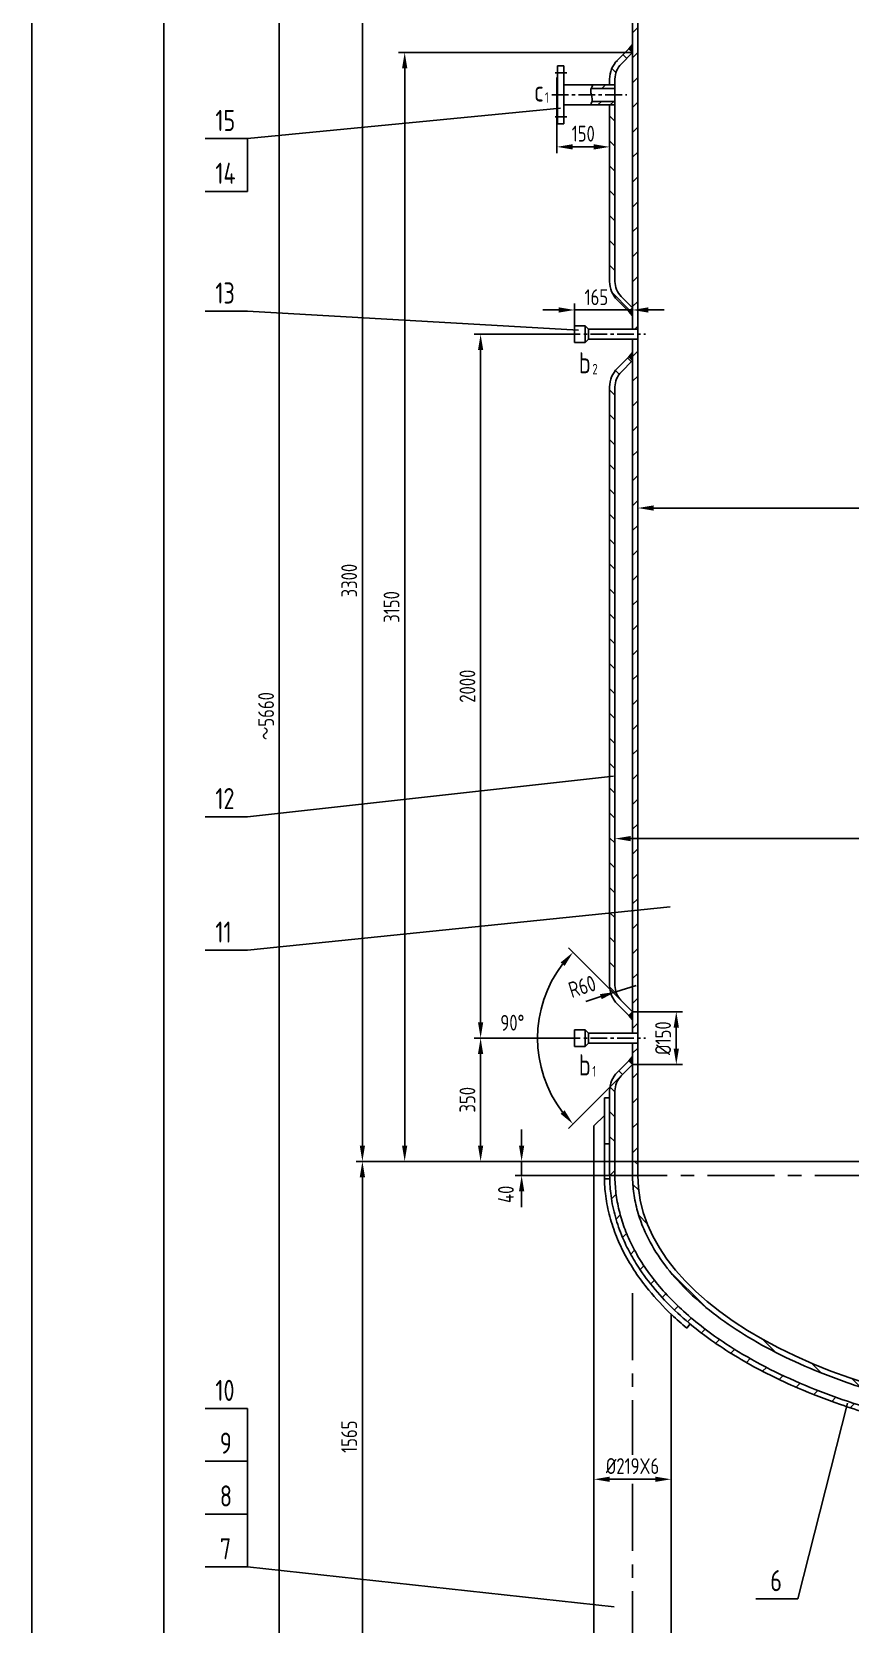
# Model space of a CAD drawing. Extents: x 104028 to 129789, y -4623 to 7992.
# Drawn here: x 120879 to 123205, y 1110 to 5634 of the extents above; entities that cross this region are included whole.
import ezdxf

# ---------------------------------------------------------------- set-up
doc = ezdxf.new("R2010")
doc.units = 0
doc.header["$LTSCALE"] = 3
doc.header["$MEASUREMENT"] = 0
doc.linetypes.add('CENTER', pattern=[50.8, 31.75, -6.35, 6.35, -6.35])
doc.layers.get('0').update_dxf_attribs({"linetype": 'CONTINUOUS'})
doc.layers.get('DEFPOINTS').update_dxf_attribs({"linetype": 'CONTINUOUS'})
for name, color, linetype in [('LAYERAXIS', 1, 'CENTER'), ('MAINLINE', 3, 'CONTINUOUS'), ('实线', 3, 'CONTINUOUS')]:
    doc.layers.add(name, color=color, linetype=linetype)
doc.styles.add('HZ', font='isocp.shx', dxfattribs={"width": 0.85, "bigfont": 'hztxt.shx'})
doc.dimstyles.new('DWX', dxfattribs={"dimscale": 0, "dimtxt": 45, "dimasz": 45, "dimexe": 18, "dimexo": 0.625, "dimgap": 15, "dimtad": 1, "dimdec": 0, "dimdsep": 46, "dimtxsty": 'HZ', "dimcen": 0, "dimadec": 0, "dimazin": 0, "dimtfac": 1, "dimtdec": 0, "dimtmove": 2, "dimatfit": 3, "dimfxl": 0, "dimtolj": 1, "dimtzin": 0, "dimarcsym": 0})

# ---------------------------------------------------------------- blocks, each defined once
blk = doc.blocks.new('*D88')
at = {"color": 0, "lineweight": -2}
for p, q in [((122553.2, 2882.4), (122404.4, 3031.2)), ((122553.2, 2666.6), (122404.4, 2517.8))]:
    blk.add_line(p, q, dxfattribs=at)
blk.add_arc((122661.1, 2774.5), 345, 142.4783, 217.5217, dxfattribs=at)
at = {"color": 0}
for points in [[(122381.8, 2989.6), (122393.1, 2979.7), (122417.1, 3018.5)], [(122393.1, 2569.3), (122381.8, 2559.4), (122417.1, 2530.5)]]:
    blk.add_solid(points, dxfattribs=at)
at = {"layer": 'DEFPOINTS', "color": 0}
for p in [(122553.6, 2881.9), (122586.1, 2849.5), (122327.8, 2685.2), (122586.1, 2699.5), (122553.6, 2667.1)]:
    blk.add_point(p, dxfattribs=at)
at = {"color": 0, "insert": (122244.8, 2818.4), "char_height": 45, "attachment_point": 5, "rotation": 1, "style": 'HZ'}
blk.add_mtext('\\A1;90°', dxfattribs=at)
blk = doc.blocks.new('*D89')
at = {"color": 0, "lineweight": -2}
for p, q in [((122586.7, 2849.5), (122728.5, 2849.5)), ((122710.5, 2744.5), (122710.5, 2804.5)), ((122586.7, 2699.5), (122728.5, 2699.5))]:
    blk.add_line(p, q, dxfattribs=at)
at = {"color": 0}
for points in [[(122703, 2804.5), (122718, 2804.5), (122710.5, 2849.5)], [(122703, 2744.5), (122718, 2744.5), (122710.5, 2699.5)]]:
    blk.add_solid(points, dxfattribs=at)
at = {"layer": 'DEFPOINTS', "color": 0}
for p in [(122586.1, 2849.5), (122710.5, 2849.5), (122586.1, 2699.5)]:
    blk.add_point(p, dxfattribs=at)
at = {"color": 0, "insert": (122673, 2774.5), "char_height": 45, "attachment_point": 5, "rotation": 90, "style": 'HZ'}
blk.add_mtext('\\A1;%%C150', dxfattribs=at)
blk = doc.blocks.new('*D90')
at = {"color": 0, "lineweight": -2}
for p, q in [((122376.1, 4843.4), (122331.1, 4843.4)), ((122421.1, 4798.6), (122421.1, 4861.4)), ((122586.1, 4843.4), (122421.1, 4843.4)), ((122586.1, 4805), (122586.1, 4861.4)), ((122631.1, 4843.4), (122676.1, 4843.4))]:
    blk.add_line(p, q, dxfattribs=at)
at = {"color": 0}
for points in [[(122376.1, 4850.9), (122376.1, 4835.9), (122421.1, 4843.4)], [(122631.1, 4850.9), (122631.1, 4835.9), (122586.1, 4843.4)]]:
    blk.add_solid(points, dxfattribs=at)
at = {"layer": 'DEFPOINTS', "color": 0}
for p in [(122421.1, 4843.4), (122421.1, 4798), (122586.1, 4804.4)]:
    blk.add_point(p, dxfattribs=at)
at = {"color": 0, "insert": (122483.4, 4879.7), "char_height": 45, "attachment_point": 5, "style": 'HZ'}
blk.add_mtext('\\A1;165', dxfattribs=at)
blk = doc.blocks.new('*D91')
at = {"color": 0, "lineweight": -2}
for p, q in [((122596.1, 2924.4), (122538.9, 2906.1)), ((122496, 2892.4), (122453.1, 2878.8))]:
    blk.add_line(p, q, dxfattribs=at)
at = {"color": 0}
blk.add_solid([(122493.7, 2899.6), (122498.3, 2885.3), (122538.9, 2906.1)], dxfattribs=at)
at = {"layer": 'DEFPOINTS', "color": 0}
for p in [(122538.9, 2906.1), (122596.1, 2924.4)]:
    blk.add_point(p, dxfattribs=at)
at = {"color": 0, "insert": (122443.1, 2921.3), "char_height": 45, "attachment_point": 5, "rotation": 17.6884, "style": 'HZ'}
blk.add_mtext('\\A1;R60', dxfattribs=at)
blk = doc.blocks.new('*D92')
at = {"color": 0, "lineweight": -2}
for p, q in [((122585.4, 5724.5), (121800.2, 5724.5)), ((121818.2, 5679.5), (121818.2, 2469.5)), ((122585.4, 2424.5), (121800.2, 2424.5))]:
    blk.add_line(p, q, dxfattribs=at)
at = {"color": 0}
for points in [[(121810.7, 5679.5), (121825.7, 5679.5), (121818.2, 5724.5)], [(121810.7, 2469.5), (121825.7, 2469.5), (121818.2, 2424.5)]]:
    blk.add_solid(points, dxfattribs=at)
at = {"layer": 'DEFPOINTS', "color": 0}
for p in [(122586.1, 5724.5), (121818.2, 2424.5), (122586.1, 2424.5)]:
    blk.add_point(p, dxfattribs=at)
at = {"color": 0, "insert": (121780.7, 4074.5), "char_height": 45, "attachment_point": 5, "rotation": 90, "style": 'HZ'}
blk.add_mtext('\\A1;3300', dxfattribs=at)
blk = doc.blocks.new('*D93')
at = {"color": 0, "lineweight": -2}
for p, q in [((122389.5, 2774.5), (122136.3, 2774.5)), ((122154.3, 2729.5), (122154.3, 2469.5)), ((122205.5, 2424.5), (122136.3, 2424.5))]:
    blk.add_line(p, q, dxfattribs=at)
at = {"color": 0}
for points in [[(122146.8, 2729.5), (122161.8, 2729.5), (122154.3, 2774.5)], [(122146.8, 2469.5), (122161.8, 2469.5), (122154.3, 2424.5)]]:
    blk.add_solid(points, dxfattribs=at)
at = {"layer": 'DEFPOINTS', "color": 0}
for p in [(122390.1, 2774.5), (122154.3, 2424.5), (122206.1, 2424.5)]:
    blk.add_point(p, dxfattribs=at)
at = {"color": 0, "insert": (122116.8, 2599.5), "char_height": 45, "attachment_point": 5, "rotation": 90, "style": 'HZ'}
blk.add_mtext('\\A1;350', dxfattribs=at)
blk = doc.blocks.new('*D94')
at = {"color": 0, "lineweight": -2}
for p, q in [((122389.5, 4774.5), (122136.3, 4774.5)), ((122154.3, 2819.5), (122154.3, 4729.5)), ((122153.7, 2774.5), (122136.3, 2774.5))]:
    blk.add_line(p, q, dxfattribs=at)
at = {"color": 0}
for points in [[(122146.8, 4729.5), (122161.8, 4729.5), (122154.3, 4774.5)], [(122146.8, 2819.5), (122161.8, 2819.5), (122154.3, 2774.5)]]:
    blk.add_solid(points, dxfattribs=at)
at = {"layer": 'DEFPOINTS', "color": 0}
for p in [(122154.3, 4774.5), (122390.1, 4774.5), (122154.3, 2774.5)]:
    blk.add_point(p, dxfattribs=at)
at = {"color": 0, "insert": (122116.8, 3774.5), "char_height": 45, "attachment_point": 5, "rotation": 90, "style": 'HZ'}
blk.add_mtext('\\A1;2000', dxfattribs=at)
blk = doc.blocks.new('*D96')
at = {"color": 0, "lineweight": -2}
for p, q in [((122270.9, 2469.5), (122270.9, 2514.5)), ((122270.3, 2424.5), (122252.9, 2424.5)), ((122270.9, 2384.5), (122270.9, 2424.5)), ((122493.9, 2384.5), (122252.9, 2384.5)), ((122270.9, 2339.5), (122270.9, 2294.5))]:
    blk.add_line(p, q, dxfattribs=at)
at = {"color": 0}
for points in [[(122263.4, 2469.5), (122278.4, 2469.5), (122270.9, 2424.5)], [(122263.4, 2339.5), (122278.4, 2339.5), (122270.9, 2384.5)]]:
    blk.add_solid(points, dxfattribs=at)
at = {"layer": 'DEFPOINTS', "color": 0}
for p in [(122270.9, 2424.5), (122270.9, 2424.5), (122494.5, 2384.5)]:
    blk.add_point(p, dxfattribs=at)
at = {"color": 0, "insert": (122226.2, 2330.7), "char_height": 45, "attachment_point": 5, "rotation": 90, "style": 'HZ'}
blk.add_mtext('\\A1;40', dxfattribs=at)
blk = doc.blocks.new('*D97')
at = {"color": 0, "lineweight": -2}
for p, q in [((121817.6, 2424.5), (121800.2, 2424.5)), ((121818.2, 904.6), (121818.2, 2379.5)), ((122410.4, 859.6), (121800.2, 859.6))]:
    blk.add_line(p, q, dxfattribs=at)
at = {"color": 0}
for points in [[(121810.7, 2379.5), (121825.7, 2379.5), (121818.2, 2424.5)], [(121810.7, 904.6), (121825.7, 904.6), (121818.2, 859.6)]]:
    blk.add_solid(points, dxfattribs=at)
at = {"layer": 'DEFPOINTS', "color": 0}
for p in [(121818.2, 2424.5), (121818.2, 2424.5), (122411.1, 859.6)]:
    blk.add_point(p, dxfattribs=at)
at = {"color": 0, "insert": (121780.7, 1642.1), "char_height": 45, "attachment_point": 5, "rotation": 90, "style": 'HZ'}
blk.add_mtext('\\A1;1565', dxfattribs=at)
blk = doc.blocks.new('*D100')
at = {"color": 0, "lineweight": -2}
for p, q in [((122476.6, 1521.9), (122476.6, 1539.2)), ((122695.6, 1521.9), (122695.6, 1539.2)), ((122521.6, 1521.2), (122650.6, 1521.2))]:
    blk.add_line(p, q, dxfattribs=at)
at = {"color": 0}
for points in [[(122521.6, 1528.7), (122521.6, 1513.7), (122476.6, 1521.2)], [(122650.6, 1528.7), (122650.6, 1513.7), (122695.6, 1521.2)]]:
    blk.add_solid(points, dxfattribs=at)
at = {"layer": 'DEFPOINTS', "color": 0}
for p in [(122476.6, 1521.2), (122695.6, 1521.2), (122695.6, 1521.2)]:
    blk.add_point(p, dxfattribs=at)
at = {"color": 0, "insert": (122586.1, 1558.7), "char_height": 45, "attachment_point": 5, "style": 'HZ'}
blk.add_mtext('\\A1;%%C219X6', dxfattribs=at)
blk = doc.blocks.new('*D104')
at = {"color": 0, "lineweight": -2}
for p, q in [((122601.1, 4281.3), (122601.1, 4298.7)), ((125401, 4281.3), (125401, 4298.7)), ((122646.1, 4280.7), (125356, 4280.7))]:
    blk.add_line(p, q, dxfattribs=at)
at = {"color": 0}
for points in [[(122646.1, 4288.2), (122646.1, 4273.2), (122601.1, 4280.7)], [(125356, 4288.2), (125356, 4273.2), (125401, 4280.7)]]:
    blk.add_solid(points, dxfattribs=at)
at = {"layer": 'DEFPOINTS', "color": 0}
for p in [(122601.1, 4280.7), (125401, 4280.7), (125401, 4280.7)]:
    blk.add_point(p, dxfattribs=at)
at = {"color": 0, "insert": (124001.1, 4318.2), "char_height": 45, "attachment_point": 5, "style": 'HZ'}
blk.add_mtext('\\A1;%%C2800', dxfattribs=at)
blk = doc.blocks.new('*D106')
at = {"color": 0, "lineweight": -2}
for p, q in [((122536.1, 3342), (122536.1, 3359.4)), ((125466.1, 3342), (125466.1, 3359.4)), ((122581.1, 3341.4), (125421.1, 3341.4))]:
    blk.add_line(p, q, dxfattribs=at)
at = {"color": 0}
for points in [[(122581.1, 3348.9), (122581.1, 3333.9), (122536.1, 3341.4)], [(125421.1, 3348.9), (125421.1, 3333.9), (125466.1, 3341.4)]]:
    blk.add_solid(points, dxfattribs=at)
at = {"layer": 'DEFPOINTS', "color": 0}
for p in [(122536.1, 3341.4), (125466.1, 3341.4), (125466.1, 3341.4)]:
    blk.add_point(p, dxfattribs=at)
at = {"color": 0, "insert": (124001.1, 3378.9), "char_height": 45, "attachment_point": 5, "style": 'HZ'}
blk.add_mtext('\\A1;%%C2900', dxfattribs=at)
blk = doc.blocks.new('*D108')
at = {"color": 0, "lineweight": -2}
for p, q in [((123142.2, 6519.4), (121564.1, 6519.4)), ((121582.1, 6474.4), (121582.1, 904.6)), ((121955.8, 859.6), (121564.1, 859.6))]:
    blk.add_line(p, q, dxfattribs=at)
at = {"color": 0}
for points in [[(121574.6, 6474.4), (121589.6, 6474.4), (121582.1, 6519.4)], [(121574.6, 904.6), (121589.6, 904.6), (121582.1, 859.6)]]:
    blk.add_solid(points, dxfattribs=at)
at = {"layer": 'DEFPOINTS', "color": 0}
for p in [(123142.8, 6519.4), (121582.1, 859.6), (121956.4, 859.6)]:
    blk.add_point(p, dxfattribs=at)
at = {"color": 0, "insert": (121544.6, 3689.5), "char_height": 45, "attachment_point": 5, "rotation": 90, "style": 'HZ'}
blk.add_mtext('\\A1;～5660', dxfattribs=at)
blk = doc.blocks.new('*D111')
at = {"color": 0, "lineweight": -2}
for p, q in [((122585.9, 5574.9), (121920.5, 5574.9)), ((121938.5, 2469.5), (121938.5, 5529.9)), ((121997.8, 2424.5), (121920.5, 2424.5))]:
    blk.add_line(p, q, dxfattribs=at)
at = {"color": 0}
for points in [[(121931, 5529.9), (121946, 5529.9), (121938.5, 5574.9)], [(121931, 2469.5), (121946, 2469.5), (121938.5, 2424.5)]]:
    blk.add_solid(points, dxfattribs=at)
at = {"layer": 'DEFPOINTS', "color": 0}
for p in [(121938.5, 5574.9), (122586.5, 5574.9), (121998.4, 2424.5)]:
    blk.add_point(p, dxfattribs=at)
at = {"color": 0, "insert": (121901, 3999.7), "char_height": 45, "attachment_point": 5, "rotation": 90, "style": 'HZ'}
blk.add_mtext('\\A1;3150', dxfattribs=at)
blk = doc.blocks.new('*D130')
at = {"color": 0, "lineweight": -2}
for p, q in [((122371.1, 5404.4), (122371.1, 5288.8)), ((122476.1, 5306.8), (122416.1, 5306.8)), ((122521.1, 5261.4), (122521.1, 5324.8))]:
    blk.add_line(p, q, dxfattribs=at)
at = {"color": 0}
for points in [[(122416.1, 5314.3), (122416.1, 5299.3), (122371.1, 5306.8)], [(122476.1, 5314.3), (122476.1, 5299.3), (122521.1, 5306.8)]]:
    blk.add_solid(points, dxfattribs=at)
at = {"layer": 'DEFPOINTS', "color": 0}
for p in [(122371.1, 5405), (122371.1, 5306.8), (122521.1, 5260.8)]:
    blk.add_point(p, dxfattribs=at)
at = {"color": 0, "insert": (122446.1, 5344.3), "char_height": 45, "attachment_point": 5, "style": 'HZ'}
blk.add_mtext('\\A1;150', dxfattribs=at)

msp = doc.modelspace()

# ---------------------------------------------------------------- hatches: boundary and pattern name
h = msp.add_hatch()
h.set_pattern_fill('LINE', color=256, scale=400, angle=45, style=0)
h.paths.add_polyline_path([(122601.1, 5724.5), (122586.1, 5724.5), (122586.1, 4788.5), (122601.1, 4788.5)])
h = msp.add_hatch()
h.set_pattern_fill('LINE', color=256, scale=400, angle=135, style=0)
h.paths.add_polyline_path([(122536.1, 5426), (122521.1, 5426), (122521.1, 4924.4, 0.198912), (122543, 4871.3), (122575.4, 4838.9), (122586.1, 4849.5), (122553.6, 4881.9, -0.198912), (122536.1, 4924.4)])
h.paths.add_polyline_path([(122586.1, 5574.5), (122575.4, 5585.1), (122543, 5552.7, 0.198912), (122521.1, 5499.6), (122521.1, 5483), (122536.1, 5483), (122536.1, 5499.6, -0.198912), (122553.6, 5542.1)])
h = msp.add_hatch()
h.set_pattern_fill('ANSI37', color=256, scale=15, style=0)
h.set_pattern_definition([(45, (-8770.4725, -1129.4448), (-1.325825215, 1.325825215), []), (135, (-8770.4725, -1129.4448), (-1.325825215, -1.325825215), [])])
h.paths.add_polyline_path([(122586.1, 5574.5), (122586.1, 5597.3), (122575.4, 5585.1)])
h = msp.add_hatch()
h.set_pattern_fill('LINE', color=256, scale=200, angle=45, style=0)
edge = h.paths.add_edge_path()
edge.add_line((122536.1, 5483), (122473.3, 5483))
edge.add_spline(control_points=[(122473.3, 5483), (122471.6, 5479.7), (122469.9, 5476.4), (122468.8, 5473)], knot_values=[0, 0, 0, 0, 10.637778, 10.637778, 10.637778, 10.637778], degree=3, periodic=0)
edge.add_line((122468.8, 5473), (122536.1, 5473))
edge.add_line((122536.1, 5473), (122536.1, 5483))
edge = h.paths.add_edge_path()
edge.add_line((122536.1, 5436), (122470.6, 5436))
edge.add_spline(control_points=[(122470.6, 5436), (122469.8, 5432.7), (122468.7, 5429.3), (122467.5, 5426)], knot_values=[48.502768, 48.502768, 48.502768, 48.502768, 58.771266, 58.771266, 58.771266, 58.771266], degree=3, periodic=0)
edge.add_line((122467.5, 5426), (122536.1, 5426))
edge.add_line((122536.1, 5426), (122536.1, 5436))
h = msp.add_hatch()
h.set_pattern_fill('ANSI37', color=256, scale=15, style=0)
h.set_pattern_definition([(45, (-8770.4725, 920.5552), (-1.325825215, 1.325825215), []), (135, (-8770.4725, 920.5552), (-1.325825215, -1.325825215), [])])
h.paths.add_polyline_path([(122586.1, 4849.5), (122575.4, 4838.9), (122586.1, 4826.6)])
h.paths.add_polyline_path([(122586.1, 4722.4), (122575.4, 4710.1), (122586.1, 4699.5)])
h = msp.add_hatch()
h.set_pattern_fill('LINE', color=256, scale=400, angle=45, style=0)
h.paths.add_polyline_path([(122601.1, 4760.5), (122586.1, 4760.5), (122586.1, 2788.5), (122601.1, 2788.5)])
h = msp.add_hatch()
h.set_pattern_fill('LINE', color=256, scale=400, angle=135, style=0)
h.paths.add_polyline_path([(122536.1, 4624.6, -0.198912), (122553.6, 4667.1), (122586.1, 4699.5), (122575.4, 4710.1), (122543, 4677.7, 0.198912), (122521.1, 4624.6), (122521.1, 2924.4, 0.198912), (122543, 2871.3), (122575.4, 2838.9), (122586.1, 2849.5), (122553.6, 2881.9, -0.198912), (122536.1, 2924.4)])
h = msp.add_hatch()
h.set_pattern_fill('ANSI37', color=256, scale=15, style=0)
h.set_pattern_definition([(45, (-8770.4725, -1079.4448), (-1.325825215, 1.325825215), []), (135, (-8770.4725, -1079.4448), (-1.325825215, -1.325825215), [])])
h.paths.add_polyline_path([(122586.1, 2849.5), (122575.4, 2838.9), (122586.1, 2826.6)])
h.paths.add_polyline_path([(122586.1, 2722.4), (122575.4, 2710.1), (122586.1, 2699.5)])
h = msp.add_hatch()
h.set_pattern_fill('LINE', color=256, scale=400, angle=45, style=0)
h.paths.add_polyline_path([(122586.1, 2424.5), (122601.1, 2424.5), (122601.1, 2760.5), (122586.1, 2760.5)])
h = msp.add_hatch()
h.set_pattern_fill('LINE', color=256, scale=400, angle=135, style=0)
h.paths.add_polyline_path([(122536.1, 2624.6, -0.19896), (122553.6, 2667.1), (122586.1, 2699.5), (122575.4, 2710.1), (122543, 2677.7, 0.198912), (122521.1, 2624.6), (122521.1, 2424.5), (122536.1, 2424.5)])
h = msp.add_hatch()
h.set_pattern_fill('LINE', color=256, scale=400, angle=45, style=0)
h.paths.add_polyline_path([(122536.1, 2424.5), (122521.1, 2424.5), (122521.1, 2384.5), (122536.1, 2384.5)])
edge = h.paths.add_edge_path()
edge.add_spline(control_points=[(123850.9, 1623.4), (123823.2, 1624.9), (123795.6, 1626.8), (123718.2, 1633.1), (123668.7, 1638.6), (123571.2, 1652), (123523, 1660.1), (123418.9, 1680.5), (123363.4, 1693.6), (123265.6, 1720.4), (123222.8, 1733.7), (123139.9, 1762.5), (123099.9, 1778), (123023.1, 1811.1), (122986.2, 1828.7), (122916.1, 1865.9), (122882.9, 1885.5), (122807.5, 1935), (122767.3, 1965.9), (122714.8, 2013.4), (122699.1, 2028.8), (122669.8, 2060.3), (122656.1, 2076.5), (122630.7, 2109.3), (122619, 2126.1), (122599.1, 2158.3), (122590.6, 2173.7), (122575.3, 2204.8), (122568.6, 2220.6), (122556.9, 2252.6), (122552, 2268.7), (122544.1, 2301.3), (122541.1, 2317.7), (122537.1, 2350.9), (122536.1, 2367.7), (122536.1, 2384.5)], knot_values=[0, 0, 0, 0, 0.058305, 0.058305, 0.164116, 0.164116, 0.269926, 0.269926, 0.397463, 0.397463, 0.50184, 0.50184, 0.606216, 0.606216, 0.710593, 0.710593, 0.814969, 0.814969, 0.961976, 0.961976, 1.029829, 1.029829, 1.097683, 1.097683, 1.165537, 1.165537, 1.225443, 1.225443, 1.285348, 1.285348, 1.345253, 1.345253, 1.405159, 1.405159, 1.465796, 1.465796, 1.465796, 1.465796], degree=3, periodic=0)
edge.add_line((122536.1, 2384.5), (122521.1, 2384.5))
edge.add_spline(control_points=[(122521.1, 2384.5), (122521.1, 2381.2), (122521.1, 2377.8), (122521.2, 2374.5)], knot_values=[0, 0, 0, 0, 0.011628, 0.011628, 0.011628, 0.011628], degree=3, periodic=0)
edge.add_spline(control_points=[(122521.2, 2374.5), (122521.5, 2360.9), (122522.5, 2347.2), (122526.5, 2313.6), (122530.2, 2293.7), (122540.5, 2254.4), (122546.9, 2234.9), (122561, 2200.1), (122568.2, 2184.6), (122584.3, 2154), (122593.2, 2139), (122616.9, 2102.5), (122632.7, 2081.3), (122667.5, 2040.1), (122686.4, 2020.1), (122720.6, 1987.7), (122735, 1974.9), (122750, 1962.4)], knot_values=[0.011628, 0.011628, 0.011628, 0.011628, 0.059223, 0.059223, 0.129359, 0.129359, 0.199495, 0.199495, 0.257089, 0.257089, 0.314684, 0.314684, 0.399384, 0.399384, 0.484084, 0.484084, 0.541219, 0.541219, 0.541219, 0.541219], degree=3, periodic=0)
edge.add_spline(control_points=[(122750, 1962.4), (122757.3, 1956.3), (122764.7, 1950.4), (122812.2, 1913.2), (122856.2, 1883.8), (122951.4, 1828.9), (123002.6, 1803.5), (123095.4, 1763.6), (123135.5, 1748.1), (123226.8, 1716.4), (123278.8, 1700.7), (123385.8, 1672.8), (123440.9, 1660.5), (123553.7, 1639.5), (123611.2, 1630.7), (123728, 1616.9), (123787.2, 1611.9), (123847.9, 1608.6), (123849, 1608.5), (123850.1, 1608.5)], knot_values=[0.541219, 0.541219, 0.541219, 0.541219, 0.568784, 0.568784, 0.714768, 0.714768, 0.860751, 0.860751, 0.964351, 0.964351, 1.089128, 1.089128, 1.213905, 1.213905, 1.338681, 1.338681, 1.463458, 1.463458, 1.465812, 1.465812, 1.465812, 1.465812], degree=3, periodic=0)
edge.add_arc((123854.1, 1683.4), 75, 267.0005, 315)
edge.add_line((123907.1, 1630.3), (123936.7, 1659.9))
edge.add_line((123936.7, 1659.9), (123926.1, 1670.5))
edge.add_line((123926.1, 1670.5), (123896.5, 1640.9))
edge.add_arc((123854.1, 1683.4), 60, 266.7629, 315, ccw=False)
h = msp.add_hatch()
h.set_pattern_fill('LINE', color=256, scale=400, angle=135, style=0)
h.paths.add_polyline_path([(122601.1, 2424.5), (122586.1, 2424.5), (122586.1, 2384.5), (122601.1, 2384.5)])
edge = h.paths.add_edge_path()
edge.add_ellipse((124001.1, 2384.5), major_axis=(-1400, 0), ratio=0.500008, start_angle=0, end_angle=88.8335, ccw=False)
edge.add_line((122601.1, 2384.5), (122586.1, 2384.5))
edge.add_spline(control_points=[(122586.1, 2384.5), (122586.1, 2367.4), (122587.3, 2350.4), (122592, 2316.4), (122595.6, 2299.5), (122605.1, 2265.8), (122611, 2249.1), (122628.9, 2207.2), (122642.5, 2182.2), (122674.7, 2133.2), (122693.4, 2109.2), (122735.6, 2062.4), (122759.2, 2039.7), (122811, 1995.8), (122839.3, 1974.5), (122900, 1933.7), (122932.5, 1914.2), (123001.4, 1877), (123037.8, 1859.3), (123114.1, 1826.1), (123154.1, 1810.5), (123237, 1781.6), (123279.9, 1768.3), (123368.5, 1744.1), (123414, 1733.1), (123507.2, 1713.8), (123554.8, 1705.3), (123651.5, 1691.1), (123700.6, 1685.3), (123799.8, 1676.3), (123849.8, 1673.1), (123901.9, 1671.2), (123903.7, 1671.2), (123905.5, 1671.1)], knot_values=[0, 0, 0, 0, 0.070067, 0.070067, 0.140134, 0.140134, 0.210201, 0.210201, 0.317602, 0.317602, 0.425003, 0.425003, 0.532403, 0.532403, 0.639804, 0.639804, 0.747205, 0.747205, 0.854606, 0.854606, 0.962007, 0.962007, 1.069407, 1.069407, 1.176808, 1.176808, 1.284209, 1.284209, 1.39161, 1.39161, 1.499011, 1.499011, 1.502829, 1.502829, 1.502829, 1.502829], degree=3, periodic=0)
edge.add_line((123905.5, 1671.1), (123926.7, 1671.1))
edge.add_line((123926.7, 1671.1), (123926.1, 1670.5))
edge.add_spline(control_points=[(123926.1, 1670.5), (123941.5, 1670.1), (123957, 1669.8), (123972.6, 1669.6)], knot_values=[1.517485, 1.517485, 1.517485, 1.517485, 1.550546, 1.550546, 1.550546, 1.550546], degree=3, periodic=0)
edge.add_line((123972.6, 1669.6), (123972.6, 1684.6))

# ---------------------------------------------------------------- linework, layer by layer
for p, q in [((120878.7, 7992), (120878.7, -4623)), ((122575.4, 5585.1), (122586.1, 5597.3)), ((121491.5, 5330.3), (122381.8, 5416.4)), ((121371.5, 5330.3), (121491.5, 5330.3)), ((121491.5, 5330.3), (121491.5, 5180.3)), ((121371.5, 5180.3), (121491.5, 5180.3)), ((121371.5, 4840), (121491.5, 4840)), ((121491.5, 4840), (122432.1, 4786.3)), ((122575.4, 4838.9), (122586.1, 4826.6)), ((122575.4, 4710.1), (122586.1, 4722.4)), ((121491.5, 3403.5), (122532.2, 3518.8)), ((121371.5, 3403.5), (121491.5, 3403.5)), ((121491.5, 3024.4), (122693.1, 3147.3)), ((121371.5, 3024.4), (121491.5, 3024.4)), ((122575.4, 2838.9), (122586.1, 2826.6)), ((122575.4, 2710.1), (122586.1, 2722.4)), ((121371.5, 1722.3), (121491.5, 1722.3)), ((121491.5, 1722.3), (121491.5, 1272.3)), ((123056.2, 1181.7), (123197.4, 1737.3)), ((121371.5, 1572.3), (121491.5, 1572.3)), ((121371.5, 1422.3), (121491.5, 1422.3)), ((121371.5, 1272.3), (121491.5, 1272.3)), ((121491.5, 1272.3), (122534, 1158.5)), ((122936.2, 1181.7), (123056.2, 1181.7))]:
    msp.add_line(p, q)
msp.add_spline([(122473.3, 5483), (122467.3, 5465.4), (122471.3, 5443.3), (122467.5, 5426)], degree=3)
at = {"layer": 'LAYERAXIS'}
for p, q in [((122399.2, 5517), (122366.2, 5517)), ((122399.2, 5392), (122366.2, 5392))]:
    msp.add_line(p, q, dxfattribs=at)
at = {"layer": 'LAYERAXIS', "ltscale": 0.5}
for p, q in [((122356.4, 5454.5), (122570.3, 5454.5)), ((122390.1, 4774.5), (122622.7, 4774.5)), ((122390.1, 2774.5), (122622.7, 2774.5))]:
    msp.add_line(p, q, dxfattribs=at)
at = {"layer": 'LAYERAXIS', "ltscale": 2}
for p, q in [((122494.5, 2384.5), (125523.3, 2384.5)), ((122586.1, 2050.3), (122586.1, 1590.5)), ((122586.1, 1508), (122586.1, 825.2))]:
    msp.add_line(p, q, dxfattribs=at)
at = {"layer": 'MAINLINE'}
for p, q in [((122586.1, 5724.5), (122586.1, 4788.5)), ((122601.1, 5724.5), (122601.1, 2384.5)), ((122575.4, 5585.1), (122543, 5552.7)), ((122586.1, 5574.5), (122553.6, 5542.1)), ((122575.4, 5585.1), (122586.1, 5574.5)), ((122391.1, 5537), (122373.1, 5537)), ((122373.1, 5372), (122373.1, 5537)), ((122391.1, 5372), (122391.1, 5537)), ((122373.1, 5504), (122371.1, 5504)), ((122371.1, 5405), (122371.1, 5504)), ((122391.1, 5483), (122536.1, 5483)), ((122521.1, 5499.6), (122521.1, 5483)), ((122536.1, 5499.6), (122536.1, 4924.4)), ((122468.8, 5473), (122536.1, 5473)), ((122470.6, 5436), (122536.1, 5436)), ((122373.1, 5405), (122371.1, 5405)), ((122391.1, 5426), (122536.1, 5426)), ((122521.1, 5426), (122521.1, 4924.4)), ((122391.1, 5372), (122373.1, 5372)), ((122575.4, 4838.9), (122543, 4871.3)), ((122586.1, 4849.5), (122553.6, 4881.9)), ((122586.1, 4849.5), (122575.4, 4838.9)), ((122421.1, 4798), (122451.1, 4798)), ((122421.1, 4751), (122421.1, 4798)), ((122451.1, 4798), (122460.6, 4788.5)), ((122451.1, 4751), (122451.1, 4798)), ((122421.1, 4751), (122451.1, 4751)), ((122451.1, 4751), (122460.6, 4760.5)), ((122460.6, 4760.5), (122460.6, 4788.5)), ((122460.6, 4788.5), (122601.1, 4788.5)), ((122460.6, 4760.5), (122601.1, 4760.5)), ((122586.1, 4760.5), (122586.1, 2788.5)), ((122575.4, 4710.1), (122543, 4677.7)), ((122575.4, 4710.1), (122586.1, 4699.5)), ((122586.1, 4699.5), (122553.6, 4667.1)), ((122521.1, 4624.6), (122521.1, 2924.4)), ((122536.1, 4624.6), (122536.1, 2924.4)), ((122575.4, 2838.9), (122543, 2871.3)), ((122586.1, 2849.5), (122553.6, 2881.9)), ((122586.1, 2849.5), (122575.4, 2838.9)), ((122421.1, 2798), (122451.1, 2798)), ((122421.1, 2751), (122421.1, 2798)), ((122451.1, 2798), (122460.6, 2788.5)), ((122451.1, 2751), (122451.1, 2798)), ((122451.1, 2751), (122460.6, 2760.5)), ((122460.6, 2760.5), (122460.6, 2788.5)), ((122460.6, 2788.5), (122601.1, 2788.5)), ((122460.6, 2760.5), (122601.1, 2760.5)), ((122586.1, 2760.5), (122586.1, 2384.5)), ((122421.1, 2751), (122451.1, 2751)), ((122575.4, 2710.1), (122543, 2677.7)), ((122586.1, 2699.5), (122553.6, 2667.1)), ((122575.4, 2710.1), (122586.1, 2699.5)), ((122521.1, 2624.6), (122521.1, 2384.5)), ((122536.1, 2624.6), (122536.1, 2384.5)), ((122506.1, 2604.5), (122521.1, 2604.5)), ((122506.1, 2604.5), (122506.1, 2384.5)), ((122506.1, 2554.5), (122476.6, 2525)), ((122476.6, 2525), (122476.6, 879.6)), ((122506.1, 2474.5), (122521.1, 2474.5)), ((122521.1, 2424.5), (125481.1, 2424.5)), ((122506.2, 2374.5), (122521.2, 2374.5)), ((122695.6, 1990.7), (122695.6, 879.6)), ((122740.4, 1950.8), (122750, 1962.4))]:
    msp.add_line(p, q, dxfattribs=at)
for centre, radius, start, end in [((122596.1, 5499.6), 75, 135, 180), ((122596.1, 5499.6), 60, 135, 180), ((122596.1, 4924.4), 75, 180, 225), ((122596.1, 4924.4), 60, 180, 225), ((122596.1, 4624.6), 75, 135, 180), ((122596.1, 4624.6), 60, 135, 180), ((122596.1, 2924.4), 75, 180, 225), ((122596.1, 2924.4), 60, 180, 225), ((122596.1, 2624.6), 75, 135, 180), ((122596.1, 2624.6), 60, 135, 180)]:
    msp.add_arc(centre, radius, start, end, dxfattribs=at)
msp.add_ellipse((124001.1, 2384.5), major_axis=(-1400, 0), ratio=0.500008, start_param=0, end_param=1.550437, dxfattribs=at)
for points, knots in [([(122506.1, 2384.5), (122506.1, 2367.3), (122507.1, 2350), (122511.3, 2313.3), (122514.9, 2293.9), (122524.5, 2255.5), (122530.5, 2236.5), (122545, 2199.1), (122553.3, 2180.7), (122572.3, 2144.7), (122582.8, 2127), (122606, 2092.3), (122618.6, 2075.4), (122652, 2034.7), (122673.9, 2011.3), (122711.3, 1975.9), (122725.5, 1963.2), (122740.4, 1950.8)], [0, 0, 0, 0, 0.0581232, 0.0581232, 0.1242802, 0.1242802, 0.1904372, 0.1904372, 0.2565942, 0.2565942, 0.3227512, 0.3227512, 0.3889082, 0.3889082, 0.4856428, 0.4856428, 0.5412187, 0.5412187, 0.5412187, 0.5412187]), ([(122521.1, 2384.5), (122521.1, 2367.5), (122522.1, 2350.5), (122526.5, 2313.6), (122530.2, 2293.7), (122540.5, 2254.4), (122546.9, 2234.9), (122561, 2200.1), (122568.2, 2184.6), (122584.3, 2154), (122593.2, 2139), (122616.9, 2102.5), (122632.7, 2081.3), (122667.5, 2040.1), (122686.4, 2020.1), (122727.2, 1981.4), (122749, 1962.6), (122812.2, 1913.2), (122856.2, 1883.8), (122951.4, 1828.9), (123002.6, 1803.5), (123095.4, 1763.6), (123135.5, 1748.1), (123226.8, 1716.4), (123278.8, 1700.7), (123385.8, 1672.8), (123440.9, 1660.5), (123553.7, 1639.5), (123611.2, 1630.7), (123728, 1616.9), (123787.2, 1611.9), (123847.9, 1608.6), (123849, 1608.5), (123850.1, 1608.5)], [0, 0, 0, 0, 0.059223, 0.059223, 0.129359, 0.129359, 0.199495, 0.199495, 0.257089, 0.257089, 0.314684, 0.314684, 0.399384, 0.399384, 0.484084, 0.484084, 0.568784, 0.568784, 0.714768, 0.714768, 0.860751, 0.860751, 0.964351, 0.964351, 1.089128, 1.089128, 1.213905, 1.213905, 1.338681, 1.338681, 1.463458, 1.463458, 1.465812, 1.465812, 1.465812, 1.465812]), ([(122536.1, 2384.5), (122536.1, 2367.7), (122537.1, 2350.9), (122541.1, 2317.7), (122544.1, 2301.3), (122552, 2268.7), (122556.9, 2252.6), (122568.6, 2220.6), (122575.3, 2204.8), (122590.6, 2173.7), (122599.1, 2158.3), (122619, 2126.1), (122630.7, 2109.3), (122656.1, 2076.5), (122669.8, 2060.3), (122699.1, 2028.8), (122714.8, 2013.4), (122767.3, 1965.9), (122807.5, 1935), (122882.9, 1885.5), (122916.1, 1865.9), (122986.2, 1828.7), (123023.1, 1811.1), (123099.9, 1778), (123139.9, 1762.5), (123222.8, 1733.7), (123265.6, 1720.4), (123363.4, 1693.6), (123418.9, 1680.5), (123523, 1660.1), (123571.2, 1652), (123668.7, 1638.6), (123718.2, 1633.1), (123795.6, 1626.8), (123823.2, 1624.9), (123850.9, 1623.4)], [0, 0, 0, 0, 0.060638, 0.060638, 0.120543, 0.120543, 0.180448, 0.180448, 0.240354, 0.240354, 0.300259, 0.300259, 0.368113, 0.368113, 0.435967, 0.435967, 0.503821, 0.503821, 0.650827, 0.650827, 0.755203, 0.755203, 0.85958, 0.85958, 0.963957, 0.963957, 1.068333, 1.068333, 1.19587, 1.19587, 1.301681, 1.301681, 1.407491, 1.407491, 1.465796, 1.465796, 1.465796, 1.465796]), ([(122586.1, 2384.5), (122586.1, 2367.4), (122587.3, 2350.4), (122592, 2316.4), (122595.6, 2299.5), (122605.1, 2265.8), (122611, 2249.1), (122628.9, 2207.2), (122642.5, 2182.2), (122674.7, 2133.2), (122693.4, 2109.2), (122735.6, 2062.4), (122759.2, 2039.7), (122811, 1995.8), (122839.3, 1974.5), (122900, 1933.7), (122932.5, 1914.2), (123001.4, 1877), (123037.8, 1859.3), (123114.1, 1826.1), (123154.1, 1810.5), (123237, 1781.6), (123279.9, 1768.3), (123368.5, 1744.1), (123414, 1733.1), (123507.2, 1713.8), (123554.8, 1705.3), (123651.5, 1691.1), (123700.6, 1685.3), (123799.8, 1676.3), (123849.8, 1673.1), (123924.2, 1670.4), (123948.4, 1669.9), (123972.6, 1669.6)], [0, 0, 0, 0, 0.070067, 0.070067, 0.140134, 0.140134, 0.210201, 0.210201, 0.317602, 0.317602, 0.425003, 0.425003, 0.532403, 0.532403, 0.639804, 0.639804, 0.747205, 0.747205, 0.854606, 0.854606, 0.962007, 0.962007, 1.069407, 1.069407, 1.176808, 1.176808, 1.284209, 1.284209, 1.39161, 1.39161, 1.499011, 1.499011, 1.550546, 1.550546, 1.550546, 1.550546])]:
    msp.add_open_spline(points, degree=3, knots=knots, dxfattribs=at)
at = {"layer": '实线'}
msp.add_line((121253.7, 7842), (121253.7, -4473), dxfattribs=at)

# ---------------------------------------------------------------- texts
at = {"style": 'HZ', "width": 0.85}
for s, height, p in [('c', 60, (122306.6, 5435.5)), ('1', 30, (122337, 5432.2)), ('15', 60, (121400.5, 5351.8)), ('14', 60, (121400.5, 5201.8)), ('13', 60, (121400.5, 4861.5)), ('b', 60, (122433.4, 4663.5)), ('2', 30, (122471.7, 4660.3)), ('12', 60, (121400.5, 3425.1)), ('11', 60, (121400.5, 3045.9)), ('b', 60, (122433.4, 2668.5)), ('1', 30, (122471.7, 2665.3)), ('10', 60, (121400.5, 1743.8)), ('9', 60, (121413.1, 1593.8)), ('8', 60, (121413.1, 1443.8)), ('7', 60, (121413.1, 1293.8)), ('6', 60, (122977.8, 1203.2))]:
    msp.add_text(s, height=height, dxfattribs=at).set_placement(p)

# ---------------------------------------------------------------- dimensions: what is measured, and where the dimension line sits
for base, p1, p2, text, picture, middle in [((121582.1, 859.6), (123142.8, 6519.4), (121956.4, 859.6), '～<>', '*D108', (121544.6, 3689.5)), ((122710.5, 2849.5), (122586.1, 2699.5), (122586.1, 2849.5), '%%C150', '*D89', (122673, 2774.5))]:
    dim = msp.add_linear_dim(base=base, p1=p1, p2=p2, angle=90, text=text, dimstyle='DWX', override={"dimscale": 1})
    dim.commit()
    dim.dimension.update_dxf_attribs({"geometry": picture, "text_midpoint": middle})
for base, p1, p2, picture, middle in [((121818.2, 2424.5), (122586.1, 5724.5), (122586.1, 2424.5), '*D92', (121780.7, 4074.5)), ((121938.5, 5574.9), (121998.4, 2424.5), (122586.5, 5574.9), '*D111', (121901, 3999.7)), ((122154.3, 4774.5), (122154.3, 2774.5), (122390.1, 4774.5), '*D94', (122116.8, 3774.5)), ((122154.3, 2424.5), (122390.1, 2774.5), (122206.1, 2424.5), '*D93', (122116.8, 2599.5)), ((121818.2, 2424.5), (122411.1, 859.6), (121818.2, 2424.5), '*D97', (121780.7, 1642.1))]:
    dim = msp.add_linear_dim(base=base, p1=p1, p2=p2, angle=90, dimstyle='DWX', override={"dimscale": 1})
    dim.commit()
    dim.dimension.update_dxf_attribs({"geometry": picture, "text_midpoint": middle})
dim = msp.add_linear_dim(base=(122371.1, 5306.8), p1=(122521.1, 5260.8), p2=(122371.1, 5405), dimstyle='DWX', override={"dimscale": 1})
dim.commit()
dim.dimension.update_dxf_attribs({"geometry": '*D130', "text_midpoint": (122446.1, 5344.3)})
dim = msp.add_linear_dim(base=(122421.1, 4843.4), p1=(122586.1, 4804.4), p2=(122421.1, 4798), dimstyle='DWX', override={"dimscale": 1})
dim.commit()
dim.dimension.update_dxf_attribs({"geometry": '*D90', "text_midpoint": (122483.4, 4879.7), "dimtype": 160})
for base, p1, p2, text, picture, middle in [((125401, 4280.7), (122601.1, 4280.7), (125401, 4280.7), '%%C2800', '*D104', (124001.1, 4318.2)), ((125466.1, 3341.4), (122536.1, 3341.4), (125466.1, 3341.4), '%%C2900', '*D106', (124001.1, 3378.9)), ((122695.6, 1521.2), (122476.6, 1521.2), (122695.6, 1521.2), '%%C219X6', '*D100', (122586.1, 1558.7))]:
    dim = msp.add_linear_dim(base=base, p1=p1, p2=p2, text=text, dimstyle='DWX', override={"dimscale": 1})
    dim.commit()
    dim.dimension.update_dxf_attribs({"geometry": picture, "text_midpoint": middle})
dim = msp.add_angular_dim_2l(base=(122327.8, 2685.2), line1=((122586.1, 2699.5), (122553.6, 2667.1)), line2=((122586.1, 2849.5), (122553.6, 2881.9)), dimstyle='DWX', override={"dimscale": 1})
dim.commit()
dim.dimension.update_dxf_attribs({"geometry": '*D88', "text_midpoint": (122244.8, 2818.4), "dimtype": 162, "text_rotation": 1})
dim = msp.add_radius_dim(center=(122596.1, 2924.4), mpoint=(122538.9, 2906.1), dimstyle='DWX', override={"dimscale": 1})
dim.commit()
dim.dimension.update_dxf_attribs({"geometry": '*D91', "text_midpoint": (122443.1, 2921.3), "dimtype": 164})
dim = msp.add_linear_dim(base=(122270.9, 2424.5), p1=(122494.5, 2384.5), p2=(122270.9, 2424.5), angle=90, dimstyle='DWX', override={"dimscale": 1})
dim.commit()
dim.dimension.update_dxf_attribs({"geometry": '*D96', "text_midpoint": (122226.2, 2330.7), "dimtype": 160})

doc.saveas('drawing.dxf')
